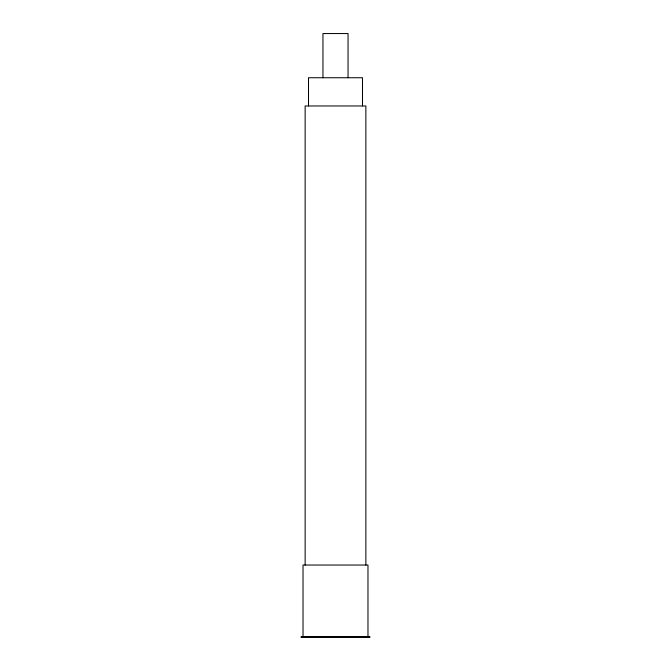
<?xml version="1.0" encoding="UTF-8"?>
<svg xmlns="http://www.w3.org/2000/svg" width="671" height="671" viewBox="0 0 671 671"><rect width="100%" height="100%" fill="white"/><g stroke="black" fill="none" stroke-linecap="round" stroke-linejoin="round"><path stroke-width="1.01" d="M301.053 636.527L369.947 636.527M301.053 637.45L369.947 637.45M367.976 636.527L367.976 565.032L303.024 565.032L303.024 636.527M365.863 565.032L365.863 105.968L305.137 105.968L305.137 565.032M362.491 105.968L362.491 77.735L308.509 77.735L308.509 105.968M348.048 77.735L348.048 33.55L322.952 33.55L322.952 77.735"/></g></svg>
